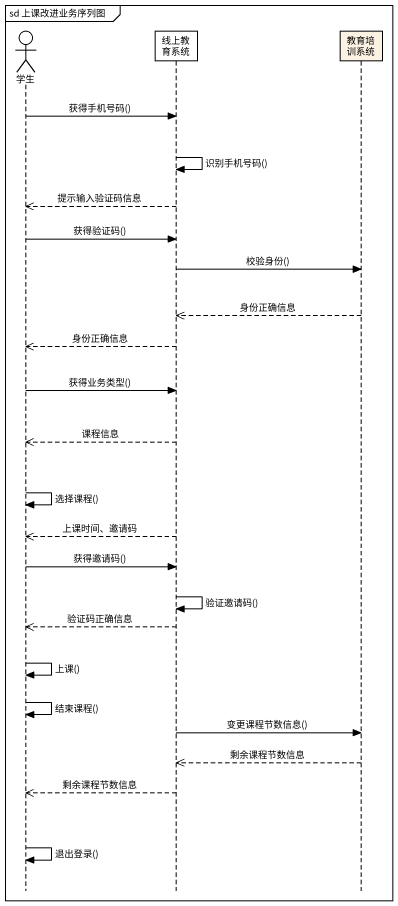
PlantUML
@startuml
mainframe sd 上课改进业务序列图
hide footbox
actor 学生
participant 线上教育系统 #FFFFFF
participant 教育培训系统

学生 -> 线上教育系统 : 获得手机号码()
线上教育系统 -> 线上教育系统 : 识别手机号码()
线上教育系统 -->> 学生 : 提示输入验证码信息
学生 -> 线上教育系统 : 获得验证码()
线上教育系统 -> 教育培训系统 : 校验身份()
教育培训系统 -->> 线上教育系统 : 身份正确信息
线上教育系统 -->> 学生 : 身份正确信息
学生 -> 线上教育系统 : 获得业务类型()
线上教育系统 -->> 学生 : 课程信息
学生 -> 学生 : 选择课程()
线上教育系统 -->> 学生 : 上课时间、邀请码
学生 -> 线上教育系统 : 获得邀请码()
线上教育系统 -> 线上教育系统 : 验证邀请码()
线上教育系统 -->> 学生 : 验证码正确信息
学生 -> 学生 : 上课()
学生 -> 学生 : 结束课程()
线上教育系统 -> 教育培训系统 : 变更课程节数信息()
教育培训系统 -->> 线上教育系统 : 剩余课程节数信息
线上教育系统 -->> 学生 : 剩余课程节数信息
学生 -> 学生 : 退出登录()
@enduml
